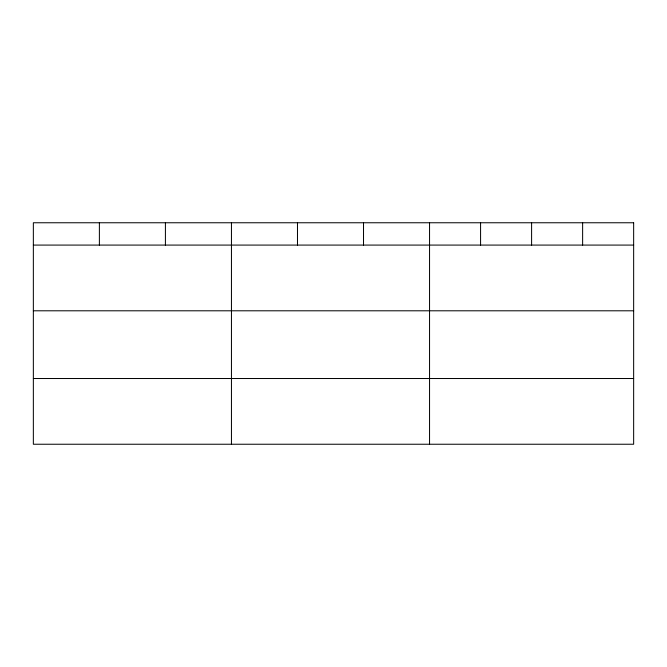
<?xml version="1.0" encoding="UTF-8"?>
<svg xmlns="http://www.w3.org/2000/svg" width="667" height="667" viewBox="0 0 667 667"><rect width="100%" height="100%" fill="white"/><g stroke="black" fill="none" stroke-linecap="round" stroke-linejoin="round"><path stroke-width="1" d="M33.35 245.081L633.65 245.081M33.35 310.797L633.65 310.797M33.35 378.514L633.65 378.514M582.625 222.761L582.625 245.081M531.599 222.761L531.599 245.081M480.573 222.761L480.573 245.081M429.548 222.761L429.548 444.239M363.515 222.761L363.515 245.081M297.482 222.761L297.482 245.081M231.449 222.761L231.449 444.239M165.416 222.761L165.416 245.081M99.383 222.761L99.383 245.081M633.65 222.761L33.35 222.761L33.35 444.239L633.65 444.239L633.65 222.761"/></g></svg>
